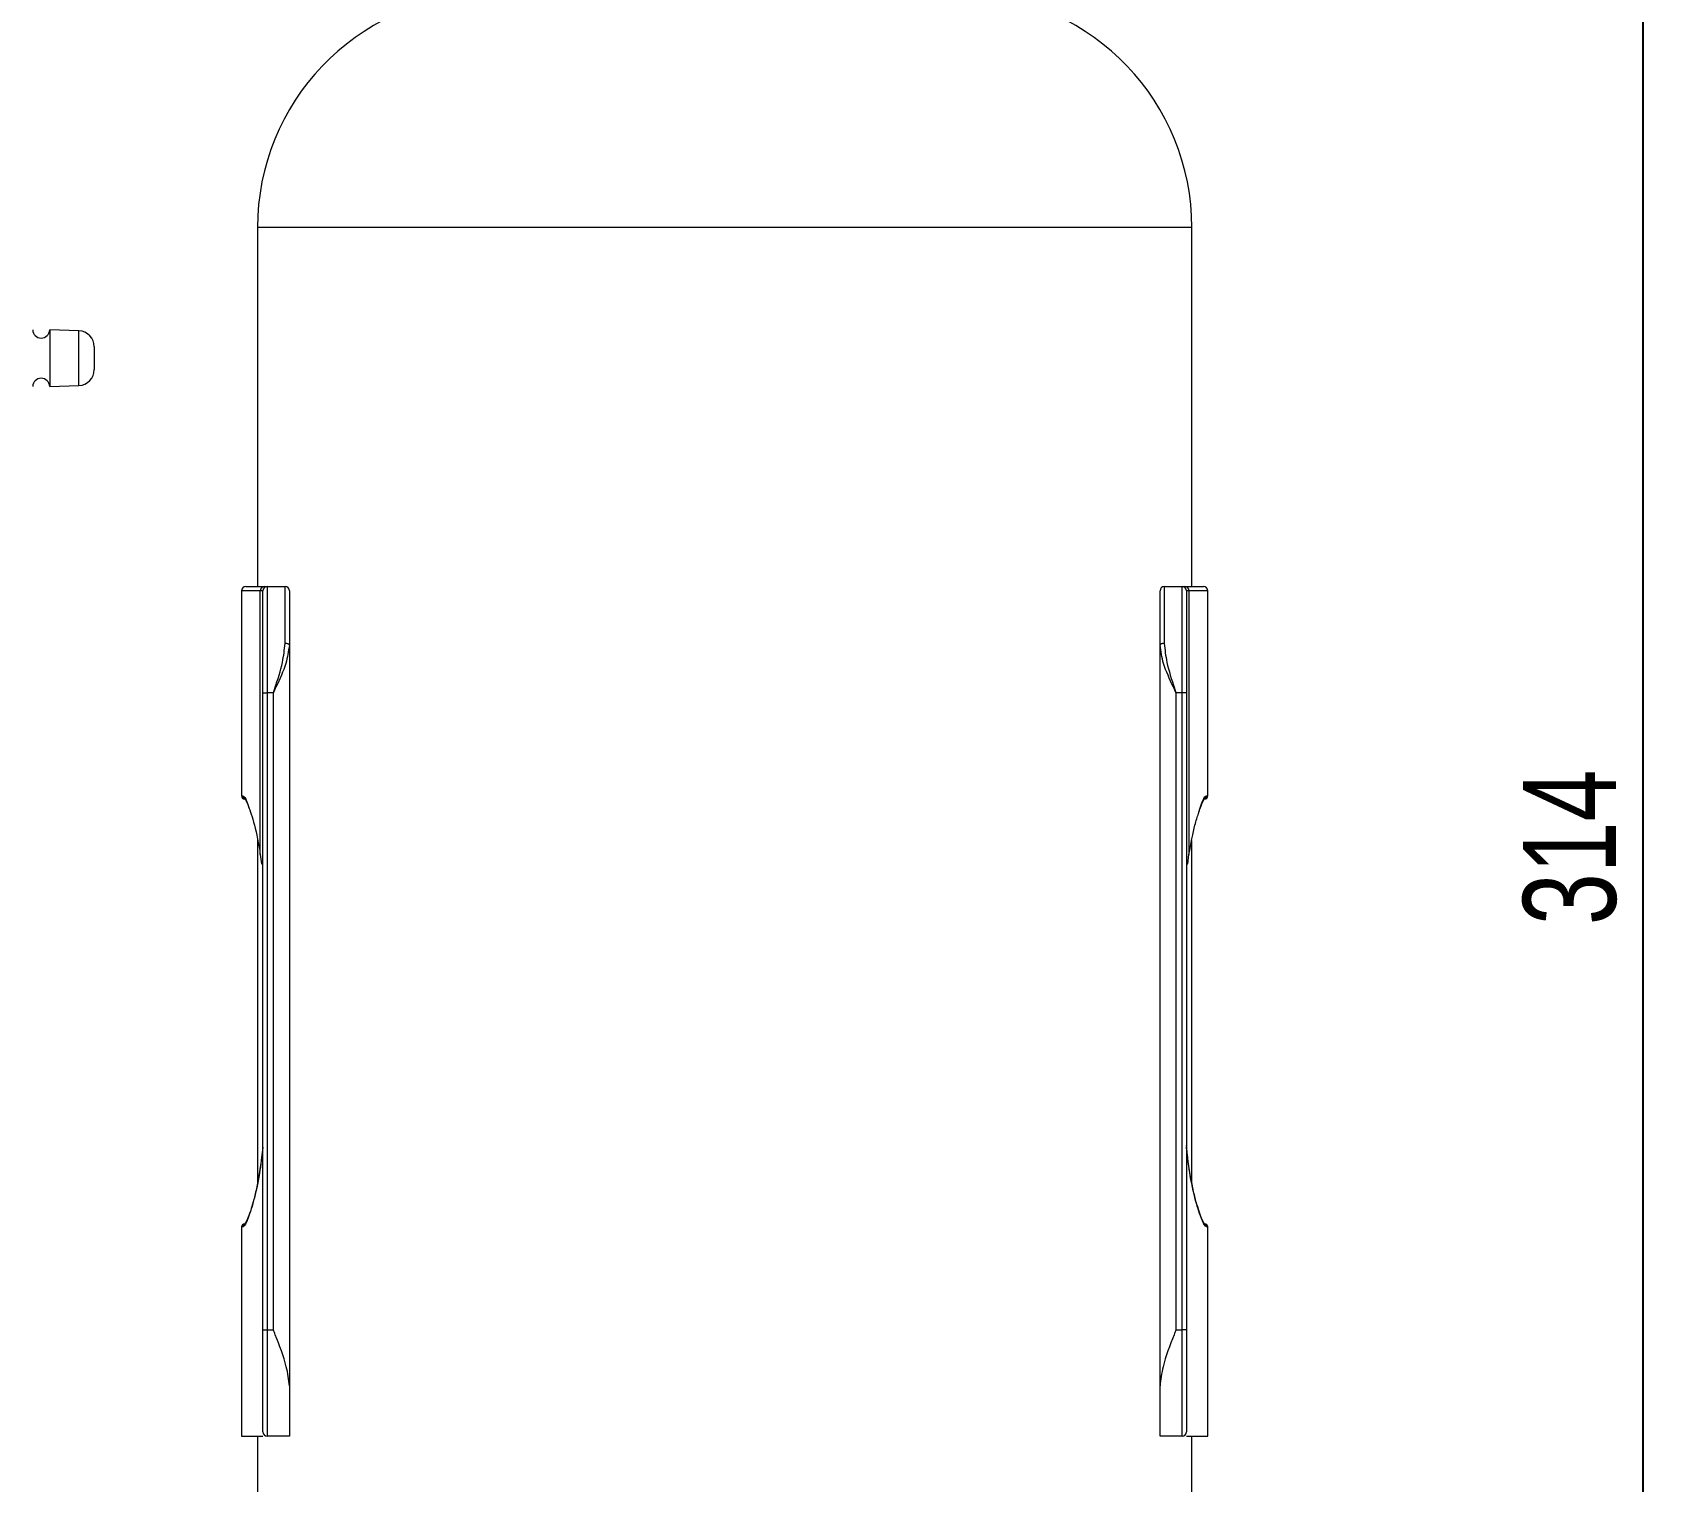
# Model space of a CAD drawing. Header units: millimetres. Extents: x 62 to 974, y 33 to 1436.
# Drawn here: x 665.4 to 973.7, y 404.5 to 677.2 of the extents above; entities that cross this region are included whole.
import ezdxf

# ---------------------------------------------------------------- set-up
doc = ezdxf.new("R2010")
doc.units = ezdxf.units.MM
doc.header["$LTSCALE"] = 5
doc.layers.add('LEVEL0', color=179, linetype='Continuous')
doc.styles.add('SLDTEXTSTYLE0', font='TXT', dxfattribs={"width": 0.75})
doc.dimstyles.new('SLDDIMSTYLE0', dxfattribs={"dimtxt": 17.5, "dimasz": 16.51, "dimexe": 0, "dimexo": 0.0625, "dimgap": 4.375, "dimtad": 1, "dimdec": 0, "dimlfac": 0.5, "dimrnd": 1e-09, "dimzin": 12, "dimdsep": 46, "dimtxsty": 'SLDTEXTSTYLE0', "dimblk1": 'CLOSED', "dimblk2": 'CLOSED', "dimsah": 1, "dimcen": 0.09, "dimadec": 0, "dimazin": 3, "dimtfac": 1, "dimtdec": 0, "dimtofl": 0, "dimtmove": 0, "dimatfit": 3, "dimldrblk": 'CLOSED', "dimfxl": 0, "dimfrac": 2, "dimtolj": 1, "dimtzin": 12, "dimarcsym": 0})

# ---------------------------------------------------------------- blocks, each defined once
blk = doc.blocks.new('_CLOSED')
at = {"color": 0, "linetype": 'ByBlock', "lineweight": -2}
for p, q in [((-1, 0.166667), (0, 0)), ((-1, 0.166667), (-1, -0.166667)), ((0, 0), (-1, -0.166667)), ((0, 0), (-1, 0))]:
    blk.add_line(p, q, dxfattribs=at)
blk = doc.blocks.new('_D_8')
at = {"layer": 'LEVEL0', "color": 7}
for p, q in [((812.75, 847.55), (973.68, 847.55)), ((968.68, 847.55), (968.68, 219.98)), ((852.15, 219.98), (973.68, 219.98))]:
    blk.add_line(p, q, dxfattribs=at)
at = {"layer": 'LEVEL0', "color": 7, "xscale": 16.51, "yscale": 16.51}
for p, rotation in [((968.68, 847.55, -12.2), 90.0000000000004), ((968.68, 219.98, -12.2), 270.0000000000004)]:
    blk.add_blockref('_CLOSED', p, dxfattribs=dict(at, rotation=rotation))
at = {"layer": 'LEVEL0', "color": 7, "insert": (946.12, 509.2, -12.2), "char_height": 17.5, "attachment_point": 1, "rotation": 90, "style": 'SLDTEXTSTYLE0'}
blk.add_mtext('314', dxfattribs=at)

msp = doc.modelspace()

# ---------------------------------------------------------------- linework, layer by layer
at = {"color": 7, "linetype": 'Continuous', "lineweight": 15}
for p, q in [((707.75, 640.55), (707.75, 572.95)), ((883.75, 572.95), (883.75, 640.55)), ((674.12, 621.1), (668.61, 621.29)), ((668.61, 621.29), (668.61, 615.95)), ((677.01, 618.1), (677.01, 613.81)), ((668.61, 615.95), (668.61, 610.62)), ((668.61, 610.62), (674.12, 610.81)), ((704.75, 572.15), (704.75, 533.55)), ((705.55, 572.95), (709.05, 572.95)), ((708.75, 552.95), (708.75, 572.15)), ((709.05, 572.95), (709.55, 572.95)), ((709.55, 572.95), (712.95, 572.95)), ((713.75, 572.15), (713.75, 561.88)), ((877.75, 561.88), (877.75, 572.15)), ((878.55, 572.95), (881.95, 572.95)), ((881.95, 572.95), (882.44, 572.95)), ((882.44, 572.95), (885.95, 572.95)), ((882.75, 572.15), (882.75, 552.95)), ((886.75, 533.55), (886.75, 572.15)), ((713.75, 561.88), (713.75, 422.42)), ((877.75, 422.42), (877.75, 561.88)), ((708.75, 432.95), (708.75, 552.95)), ((882.75, 552.95), (882.75, 432.95)), ((705.6, 532.95), (705.35, 532.95)), ((707.75, 525.26), (707.75, 460.57)), ((883.75, 460.62), (883.75, 525.15)), ((708.28, 522.48), (708.48, 520.72)), ((883.02, 520.72), (883.21, 522.48)), ((704.75, 452.35), (704.75, 412.93)), ((885.9, 452.95), (886.15, 452.95)), ((886.75, 412.93), (886.75, 452.35)), ((708.75, 413.75), (708.75, 432.95)), ((882.75, 432.95), (882.75, 413.75)), ((713.75, 422.42), (713.75, 412.95)), ((877.75, 412.95), (877.75, 422.42)), ((707.75, 412.95), (707.75, 300.55)), ((713.75, 412.95), (709.55, 412.95)), ((881.95, 412.95), (877.75, 412.95)), ((883.75, 300.55), (883.75, 412.95))]:
    msp.add_line(p, q, dxfattribs=at)
at = {"color": 8, "linetype": 'Continuous', "lineweight": 0}
for p, q in [((874.29, 640.55), (707.75, 640.55)), ((883.75, 640.55), (874.29, 640.55)), ((674.12, 610.81), (674.12, 621.1)), ((708.28, 572.15), (704.75, 572.15)), ((708.75, 572.15), (708.28, 572.15)), ((708.28, 522.48), (708.28, 572.15)), ((709.55, 572.95), (709.55, 552.95)), ((712.95, 562.25), (712.95, 572.95)), ((878.55, 572.95), (878.55, 562.25)), ((881.95, 552.95), (881.95, 572.95)), ((883.21, 572.15), (882.75, 572.15)), ((883.21, 572.15), (883.21, 522.48)), ((886.75, 572.15), (883.21, 572.15)), ((708.75, 552.95), (709.55, 552.95)), ((709.55, 552.95), (709.55, 432.95)), ((710.75, 552.95), (709.55, 552.95)), ((710.75, 432.95), (710.75, 552.95)), ((881.95, 552.95), (880.75, 552.95)), ((880.75, 552.95), (880.75, 432.95)), ((882.75, 552.95), (881.95, 552.95)), ((881.95, 432.95), (881.95, 552.95)), ((704.75, 533.55), (705, 533.55)), ((886.5, 533.55), (886.75, 533.55)), ((708.48, 520.72), (708.75, 520.72)), ((882.75, 520.72), (883.02, 520.72)), ((705, 452.35), (704.75, 452.35)), ((886.75, 452.35), (886.5, 452.35)), ((708.75, 432.95), (709.55, 432.95)), ((709.55, 432.95), (710.75, 432.95)), ((709.55, 432.95), (709.55, 412.95)), ((880.75, 432.95), (881.95, 432.95)), ((882.75, 432.95), (881.95, 432.95)), ((881.95, 412.95), (881.95, 432.95))]:
    msp.add_line(p, q, dxfattribs=at)
at = {"color": 8, "linetype": 'Continuous', "lineweight": 0, "flags": 128}
for points in [[(713.75, 561.88), (713.73, 561.95), (713.69, 562.02), (713.61, 562.08), (713.51, 562.14), (713.39, 562.19), (713.25, 562.22), (713.1, 562.24), (712.95, 562.25)], [(878.55, 562.25), (878.39, 562.24), (878.24, 562.22), (878.1, 562.19), (877.98, 562.14), (877.88, 562.08), (877.81, 562.02), (877.76, 561.95), (877.75, 561.88)]]:
    msp.add_lwpolyline(points, dxfattribs=at)
at = {"color": 7, "linetype": 'Continuous', "lineweight": 15}
for centre, radius, start, end in [((751.75, 640.55), 44, 92.6053, 180), ((839.75, 640.55), 44, 0, 87.3947), ((667.01, 621.35), 1.6, 182, 358), ((674.01, 618.1), 3, 0, 88), ((674.01, 613.81), 3, 272, 0), ((667.01, 610.56), 1.6, 2, 178), ((705.55, 572.15), 0.8, 90, 180), ((709.55, 572.15), 0.8, 90, 180), ((712.95, 572.15), 0.8, 0, 90), ((878.55, 572.15), 0.8, 90, 180), ((881.95, 572.15), 0.8, 0, 90), ((885.95, 572.15), 0.8, 0, 90), ((705.35, 533.55), 0.6, 180, 270), ((886.15, 533.55), 0.6, 270, 0), ((705.35, 452.35), 0.6, 90, 180), ((886.15, 452.35), 0.6, 0, 90), ((709.55, 413.75), 0.8, 180, 270), ((881.95, 413.75), 0.8, 270, 0)]:
    msp.add_arc(centre, radius, start, end, dxfattribs=at)
at = {"color": 8, "linetype": 'Continuous', "lineweight": 0}
for centre, radius, start, end in [((709.07, 572.17), 0.785, 91.1569, 181.1131), ((882.43, 572.17), 0.785, 358.8869, 88.8431), ((705.6, 533.55), 0.599, 179.924, 269.915), ((885.9, 533.55), 0.599, 270.085, 0.076), ((705.6, 452.35), 0.6, 113.7078, 180.0456), ((885.9, 452.35), 0.599, 359.9207, 89.924)]:
    msp.add_arc(centre, radius, start, end, dxfattribs=at)
for points, knots in [([(710.75, 552.95), (710.75, 552.97), (710.84, 553.24), (711.46, 555.16), (712.54, 558.32), (712.82, 561.07), (712.95, 562.25)], [0, 0, 0, 0, 0.004028, 0.088531, 0.607917, 1, 1, 1, 1]), ([(713.75, 561.88), (713.58, 560.75), (713.21, 558.22), (711.83, 555.3), (710.99, 553.48), (710.83, 553.13), (710.75, 552.96), (710.75, 552.95)], [0, 0, 0, 0, 0.395986, 0.885252, 0.945954, 0.996098, 1, 1, 1, 1]), ([(880.75, 552.95), (880.74, 552.96), (880.67, 553.13), (880.5, 553.48), (879.67, 555.3), (878.29, 558.22), (877.91, 560.75), (877.75, 561.88)], [0, 0, 0, 0, 0.003902, 0.054046, 0.114748, 0.604014, 1, 1, 1, 1]), ([(878.55, 562.25), (878.67, 561.07), (878.96, 558.32), (880.04, 555.16), (880.65, 553.24), (880.74, 552.97), (880.75, 552.95)], [0, 0, 0, 0, 0.392083, 0.911469, 0.995972, 1, 1, 1, 1]), ([(705, 533.55), (705.21, 533.41), (705.53, 533.21), (706.1, 531.45), (706.28, 530.89)], [0, 0, 0, 0, 0.685153, 1, 1, 1, 1]), ([(884.99, 530.19), (885.17, 530.79), (885.75, 532.75), (886.24, 533.47), (886.46, 533.54), (886.5, 533.55)], [0, 0, 0, 0, 0.265802, 0.881852, 1, 1, 1, 1]), ([(708.75, 467.35), (708.56, 465.67), (708.13, 461.86), (707, 456.96), (705.99, 453.93), (705.33, 452.56), (705.11, 452.42), (705, 452.35)], [0, 0, 0, 0, 0.199365, 0.452149, 0.715313, 0.857668, 1, 1, 1, 1]), ([(886.5, 452.35), (886.27, 452.58), (885.82, 453.03), (884.62, 456.54), (883.43, 461.43), (882.96, 465.5), (882.75, 467.35)], [0, 0, 0, 0, 0.258517, 0.516469, 0.779376, 1, 1, 1, 1])]:
    msp.add_open_spline(points, degree=3, knots=knots, dxfattribs=at)
at = {"color": 7, "linetype": 'Continuous', "lineweight": 15}
for points, knots in [([(705.37, 533), (705.42, 532.92), (705.55, 532.73), (705.87, 532.06), (706.15, 531.25), (706.28, 530.89)], [0, 0, 0, 0, 0.271354, 0.672222, 1, 1, 1, 1]), ([(706.28, 530.89), (706.47, 530.35), (707.04, 528.8), (707.8, 525.49), (708.2, 522.97), (708.28, 522.48)], [0, 0, 0, 0, 0.299068, 0.8641, 1, 1, 1, 1]), ([(884.99, 530.19), (885.11, 530.59), (885.44, 531.61), (885.81, 532.5), (886.14, 533.01), (886.12, 533), (886.12, 533)], [0, 0, 0, 0, 0.23491, 0.606335, 0.887521, 1, 1, 1, 1]), ([(883.21, 522.48), (883.58, 524.52), (884.15, 527.71), (884.77, 529.53), (884.99, 530.19)], [0, 0, 0, 0, 0.638267, 1, 1, 1, 1]), ([(708.68, 466.96), (708.68, 466.91), (708.59, 465.72), (708.28, 463.53), (707.77, 460.55), (707.2, 458.03), (706.83, 456.77), (706.66, 456.19)], [0, 0, 0, 0, 0.01239, 0.265241, 0.522167, 0.780816, 1, 1, 1, 1]), ([(884.98, 455.73), (884.8, 456.3), (884.43, 457.53), (883.84, 460.01), (883.3, 462.96), (882.92, 465.58), (882.8, 467.23), (882.77, 467.71)], [0, 0, 0, 0, 0.202816, 0.436742, 0.67134, 0.903182, 1, 1, 1, 1]), ([(706.66, 456.19), (706.62, 456.06), (706.39, 455.21), (705.98, 454.14), (705.56, 453.18), (705.43, 453), (705.39, 452.94)], [0, 0, 0, 0, 0.061486, 0.437512, 0.806792, 1, 1, 1, 1]), ([(886.13, 452.91), (886.07, 452.99), (885.94, 453.18), (885.56, 454.04), (885.21, 454.91), (885, 455.65), (884.98, 455.73)], [0, 0, 0, 0, 0.2321926, 0.5680913, 0.9523014, 1, 1, 1, 1]), ([(705.39, 452.94), (705.37, 452.92), (705.33, 452.86), (705.36, 452.88), (705.37, 452.89)], [0, 0, 0, 0, 0.500654, 1, 1, 1, 1]), ([(713.75, 422.42), (713.61, 423.61), (713.24, 426.7), (711.76, 430.32), (710.87, 432.64), (710.75, 432.94), (710.75, 432.95)], [0, 0, 0, 0, 0.3511966, 0.9157718, 0.9965245, 1, 1, 1, 1]), ([(880.75, 432.95), (880.74, 432.94), (880.63, 432.64), (879.73, 430.32), (878.26, 426.7), (877.89, 423.61), (877.75, 422.42)], [0, 0, 0, 0, 0.0034755, 0.0842282, 0.6488034, 1, 1, 1, 1]), ([(704.75, 412.95), (704.83, 412.95), (705.01, 412.95), (706.33, 412.95), (707.94, 412.95), (708.75, 412.95)], [0, 0, 0, 0, 0.3255828, 0.6627914, 1, 1, 1, 1]), ([(882.75, 412.95), (883.55, 412.95), (885.16, 412.95), (886.49, 412.95), (886.66, 412.95), (886.75, 412.95)], [0, 0, 0, 0, 0.3372086, 0.6744172, 1, 1, 1, 1])]:
    msp.add_open_spline(points, degree=3, knots=knots, dxfattribs=at)

# ---------------------------------------------------------------- dimensions: what is measured, and where the dimension line sits
at = {"layer": 'LEVEL0', "color": 7}
dim = msp.add_linear_dim(base=(968.68, 219.98), p1=(807.75, 847.55), p2=(847.15, 219.98), angle=90, dimstyle='SLDDIMSTYLE0', dxfattribs=at)
dim.commit()
dim.dimension.update_dxf_attribs({"geometry": '_D_8', "text_midpoint": (968.68, 535.7), "dimtype": 160})

doc.saveas('drawing.dxf')
